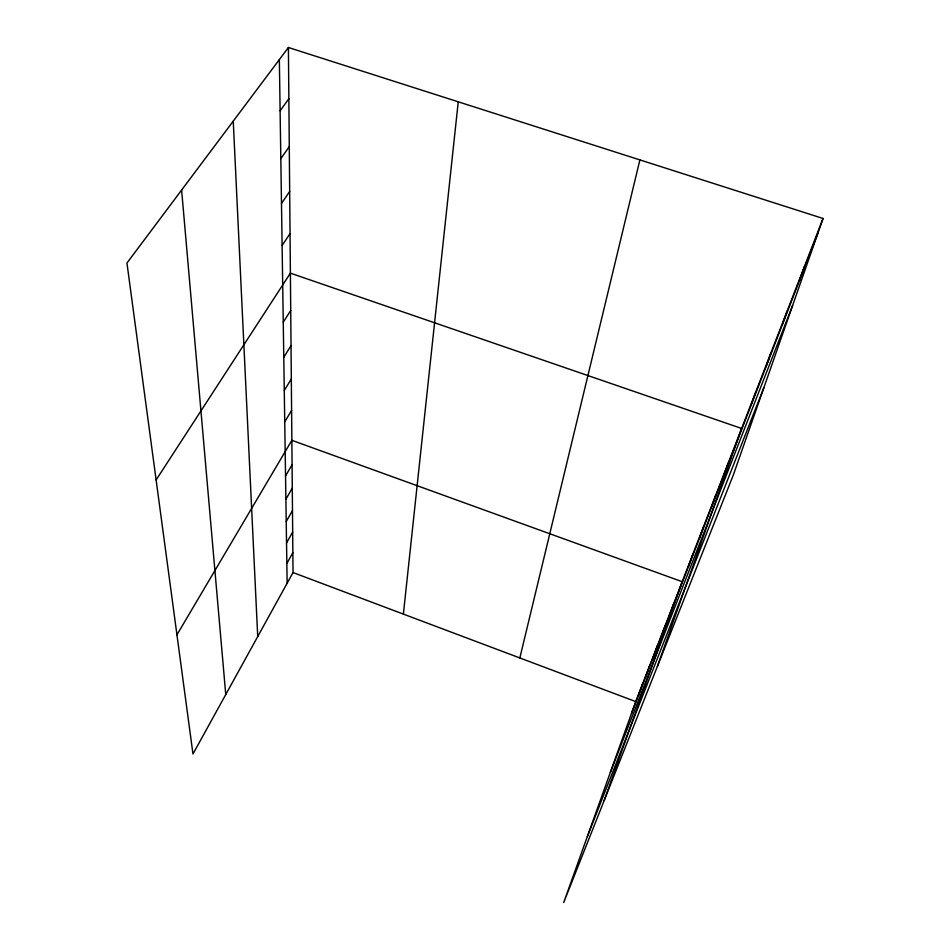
<?xml version="1.0" encoding="UTF-8"?>
<svg xmlns="http://www.w3.org/2000/svg" width="950" height="950" viewBox="0 0 950 950"><rect width="100%" height="100%" fill="white"/><g stroke="black" fill="none" stroke-linecap="round" stroke-linejoin="round"><path stroke-width="1.43" d="M403.37 614.104L458.244 101.816M519.84 657.958L639.896 159.909M799.461 280.642L804.436 266.475M823.044 218.476L733.376 474.858L563.718 902.5L635.716 701.587L823.044 218.476L288.408 47.5L126.956 263.031L192.969 753.991L293.027 572.553L288.408 47.5M750.951 405.603L755.808 391.887M766.044 366.747L770.937 352.866M782.171 325.185L787.111 311.161M711.063 508.381L715.754 495.164M723.544 476.211L728.294 462.828M657.376 666.425L741.617 428.462L290.391 273.149L156.121 479.94M669.097 616.479L673.574 603.962M604.129 800.636L682.195 581.709L291.864 440.313L176.938 634.814M688.18 567.316L692.764 554.467M699.295 538.697L703.926 525.659M638.388 695.614L642.651 683.691M645.572 677.089L649.895 665.024M653.078 657.768L657.436 645.549M660.903 637.581L665.332 625.219M631.489 713.367L818.045 232.762M610.375 772.314L792.573 305.591M587.361 836.523L763.907 387.576M286.853 563.492L292.849 552.722M286.544 542.961L292.671 532.071M286.223 521.562L292.481 510.566M285.891 499.249L292.279 488.146M285.546 475.95L292.077 464.752M284.739 421.859L291.603 410.436M284.276 390.474L291.329 378.931M283.777 357.295L291.033 345.646M283.254 322.204L290.724 310.448M282.114 245.492L290.047 233.558M281.485 203.466L289.679 191.461M280.82 158.674L289.287 146.621M280.108 110.829L288.859 98.729M293.027 572.553L635.716 701.587M181.616 190.059L225.756 694.533M233.249 121.149L257.723 636.559M279.348 59.601L287.137 583.217"/></g></svg>
